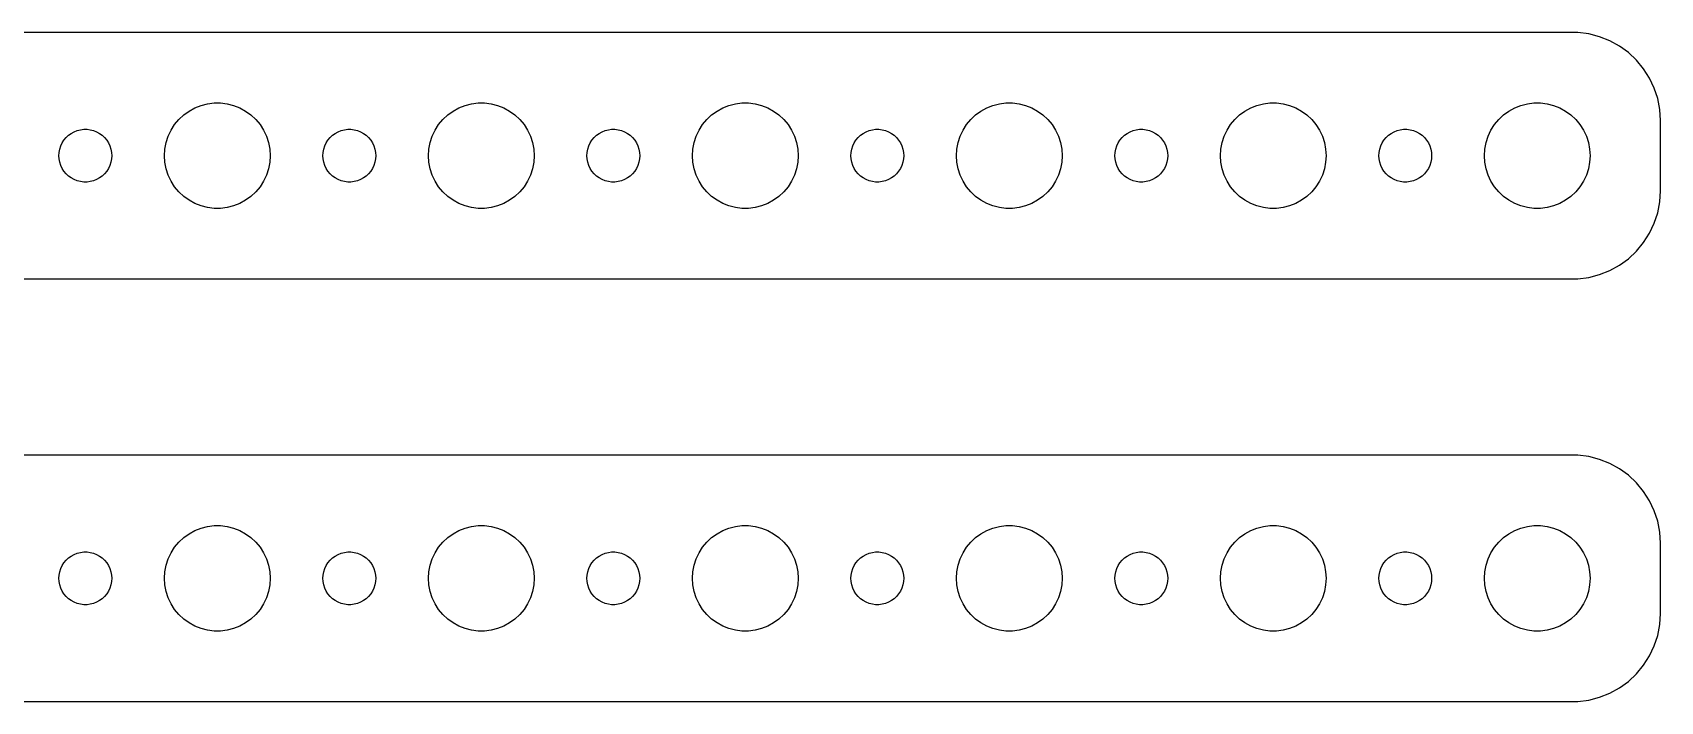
# Model space of a CAD drawing. Header units: metres. Extents: x -90 to 90, y 113 to 223.
# Drawn here: x -3 to 89.5, y 113 to 151 of the extents above; entities that cross this region are included whole.
import ezdxf

# ---------------------------------------------------------------- set-up
doc = ezdxf.new("R2010")
doc.units = ezdxf.units.M

msp = doc.modelspace()

# ---------------------------------------------------------------- linework, layer by layer
for p, q in [((84.8139, 150.99), (-84.8139, 150.99)), ((85.4369, 150.911), (84.8139, 150.99)), ((86.0451, 150.755), (85.4369, 150.911)), ((86.6289, 150.524), (86.0451, 150.755)), ((87.1791, 150.222), (86.6289, 150.524)), ((87.6871, 149.853), (87.1791, 150.222)), ((88.1448, 149.423), (87.6871, 149.853)), ((88.5451, 148.939), (88.1448, 149.423)), ((88.8815, 148.409), (88.5451, 148.939)), ((89.1489, 147.841), (88.8815, 148.409)), ((89.3429, 147.243), (89.1489, 147.841)), ((89.4606, 146.627), (89.3429, 147.243)), ((5.31308, 146.054), (5.58772, 146.312)), ((5.58772, 146.312), (5.89252, 146.533)), ((5.89252, 146.533), (6.22266, 146.714)), ((6.22266, 146.714), (6.57294, 146.853)), ((6.57294, 146.853), (6.93785, 146.947)), ((6.93785, 146.947), (7.31161, 146.994)), ((7.31161, 146.994), (7.68837, 146.994)), ((7.68837, 146.994), (8.06213, 146.947)), ((8.06213, 146.947), (8.42705, 146.853)), ((8.42705, 146.853), (8.77733, 146.714)), ((8.77733, 146.714), (9.10747, 146.533)), ((9.10747, 146.533), (9.41226, 146.312)), ((9.41226, 146.312), (9.6869, 146.054)), ((20.3131, 146.054), (20.5877, 146.312)), ((20.5877, 146.312), (20.8925, 146.533)), ((20.8925, 146.533), (21.2227, 146.714)), ((21.2227, 146.714), (21.5729, 146.853)), ((21.5729, 146.853), (21.9379, 146.947)), ((21.9379, 146.947), (22.3116, 146.994)), ((22.3116, 146.994), (22.6884, 146.994)), ((22.6884, 146.994), (23.0621, 146.947)), ((23.0621, 146.947), (23.427, 146.853)), ((23.427, 146.853), (23.7773, 146.714)), ((23.7773, 146.714), (24.1075, 146.533)), ((24.1075, 146.533), (24.4123, 146.312)), ((24.4123, 146.312), (24.6869, 146.054)), ((35.3131, 146.054), (35.5877, 146.312)), ((35.5877, 146.312), (35.8925, 146.533)), ((35.8925, 146.533), (36.2227, 146.714)), ((36.2227, 146.714), (36.5729, 146.853)), ((36.5729, 146.853), (36.9379, 146.947)), ((36.9379, 146.947), (37.3116, 146.994)), ((37.3116, 146.994), (37.6884, 146.994)), ((37.6884, 146.994), (38.0621, 146.947)), ((38.0621, 146.947), (38.427, 146.853)), ((38.427, 146.853), (38.7773, 146.714)), ((38.7773, 146.714), (39.1075, 146.533)), ((39.1075, 146.533), (39.4123, 146.312)), ((39.4123, 146.312), (39.6869, 146.054)), ((50.3131, 146.054), (50.5877, 146.312)), ((50.5877, 146.312), (50.8925, 146.533)), ((50.8925, 146.533), (51.2227, 146.714)), ((51.2227, 146.714), (51.5729, 146.853)), ((51.5729, 146.853), (51.9379, 146.947)), ((51.9379, 146.947), (52.3116, 146.994)), ((52.3116, 146.994), (52.6884, 146.994)), ((52.6884, 146.994), (53.0621, 146.947)), ((53.0621, 146.947), (53.427, 146.853)), ((53.427, 146.853), (53.7773, 146.714)), ((53.7773, 146.714), (54.1075, 146.533)), ((54.1075, 146.533), (54.4123, 146.312)), ((54.4123, 146.312), (54.6869, 146.054)), ((65.3131, 146.054), (65.5877, 146.312)), ((65.5877, 146.312), (65.8925, 146.533)), ((65.8925, 146.533), (66.2227, 146.714)), ((66.2227, 146.714), (66.573, 146.853)), ((66.573, 146.853), (66.9379, 146.947)), ((66.9379, 146.947), (67.3116, 146.994)), ((67.3116, 146.994), (67.6884, 146.994)), ((67.6884, 146.994), (68.0621, 146.947)), ((68.0621, 146.947), (68.427, 146.853)), ((68.427, 146.853), (68.7773, 146.714)), ((68.7773, 146.714), (69.1075, 146.533)), ((69.1075, 146.533), (69.4123, 146.312)), ((69.4123, 146.312), (69.6869, 146.054)), ((80.3131, 146.054), (80.5877, 146.312)), ((80.5877, 146.312), (80.8925, 146.533)), ((80.8925, 146.533), (81.2227, 146.714)), ((81.2227, 146.714), (81.573, 146.853)), ((81.573, 146.853), (81.9379, 146.947)), ((81.9379, 146.947), (82.3116, 146.994)), ((82.3116, 146.994), (82.6884, 146.994)), ((82.6884, 146.994), (83.0621, 146.947)), ((83.0621, 146.947), (83.427, 146.853)), ((83.427, 146.853), (83.7773, 146.714)), ((83.7773, 146.714), (84.1075, 146.533)), ((84.1075, 146.533), (84.4123, 146.312)), ((84.4123, 146.312), (84.6869, 146.054)), ((89.5, 146), (89.4606, 146.627)), ((-0.95613, 145.156), (-0.80373, 145.266)), ((-0.80373, 145.266), (-0.63866, 145.357)), ((-0.63866, 145.357), (-0.46352, 145.427)), ((-0.46352, 145.427), (-0.28107, 145.473)), ((-0.28107, 145.473), (-0.09418, 145.497)), ((-0.09418, 145.497), (0.09418, 145.497)), ((0.09418, 145.497), (0.28107, 145.473)), ((0.28107, 145.473), (0.46352, 145.427)), ((0.46352, 145.427), (0.63866, 145.357)), ((0.63866, 145.357), (0.80373, 145.266)), ((0.80373, 145.266), (0.95613, 145.156)), ((4.71066, 145.104), (4.87108, 145.445)), ((4.87108, 145.445), (5.07294, 145.763)), ((5.07294, 145.763), (5.31308, 146.054)), ((9.6869, 146.054), (9.92705, 145.763)), ((9.92705, 145.763), (10.1289, 145.445)), ((10.1289, 145.445), (10.2893, 145.104)), ((14.0439, 145.156), (14.1963, 145.266)), ((14.1963, 145.266), (14.3613, 145.357)), ((14.3613, 145.357), (14.5365, 145.427)), ((14.5365, 145.427), (14.7189, 145.473)), ((14.7189, 145.473), (14.9058, 145.497)), ((14.9058, 145.497), (15.0942, 145.497)), ((15.0942, 145.497), (15.2811, 145.473)), ((15.2811, 145.473), (15.4635, 145.427)), ((15.4635, 145.427), (15.6387, 145.357)), ((15.6387, 145.357), (15.8037, 145.266)), ((15.8037, 145.266), (15.9561, 145.156)), ((19.7107, 145.104), (19.8711, 145.445)), ((19.8711, 145.445), (20.0729, 145.763)), ((20.0729, 145.763), (20.3131, 146.054)), ((24.6869, 146.054), (24.927, 145.763)), ((24.927, 145.763), (25.1289, 145.445)), ((25.1289, 145.445), (25.2893, 145.104)), ((29.0439, 145.156), (29.1963, 145.266)), ((29.1963, 145.266), (29.3613, 145.357)), ((29.3613, 145.357), (29.5365, 145.427)), ((29.5365, 145.427), (29.7189, 145.473)), ((29.7189, 145.473), (29.9058, 145.497)), ((29.9058, 145.497), (30.0942, 145.497)), ((30.0942, 145.497), (30.2811, 145.473)), ((30.2811, 145.473), (30.4635, 145.427)), ((30.4635, 145.427), (30.6387, 145.357)), ((30.6387, 145.357), (30.8037, 145.266)), ((30.8037, 145.266), (30.9561, 145.156)), ((34.7107, 145.104), (34.8711, 145.445)), ((34.8711, 145.445), (35.0729, 145.763)), ((35.0729, 145.763), (35.3131, 146.054)), ((39.6869, 146.054), (39.927, 145.763)), ((39.927, 145.763), (40.1289, 145.445)), ((40.1289, 145.445), (40.2893, 145.104)), ((44.0439, 145.156), (44.1963, 145.266)), ((44.1963, 145.266), (44.3613, 145.357)), ((44.3613, 145.357), (44.5365, 145.427)), ((44.5365, 145.427), (44.7189, 145.473)), ((44.7189, 145.473), (44.9058, 145.497)), ((44.9058, 145.497), (45.0942, 145.497)), ((45.0942, 145.497), (45.2811, 145.473)), ((45.2811, 145.473), (45.4635, 145.427)), ((45.4635, 145.427), (45.6387, 145.357)), ((45.6387, 145.357), (45.8037, 145.266)), ((45.8037, 145.266), (45.9561, 145.156)), ((49.7107, 145.104), (49.8711, 145.445)), ((49.8711, 145.445), (50.0729, 145.763)), ((50.0729, 145.763), (50.3131, 146.054)), ((54.6869, 146.054), (54.927, 145.763)), ((54.927, 145.763), (55.1289, 145.445)), ((55.1289, 145.445), (55.2893, 145.104)), ((59.0439, 145.156), (59.1963, 145.266)), ((59.1963, 145.266), (59.3613, 145.357)), ((59.3613, 145.357), (59.5365, 145.427)), ((59.5365, 145.427), (59.7189, 145.473)), ((59.7189, 145.473), (59.9058, 145.497)), ((59.9058, 145.497), (60.0942, 145.497)), ((60.0942, 145.497), (60.2811, 145.473)), ((60.2811, 145.473), (60.4635, 145.427)), ((60.4635, 145.427), (60.6387, 145.357)), ((60.6387, 145.357), (60.8037, 145.266)), ((60.8037, 145.266), (60.9561, 145.156)), ((64.7107, 145.104), (64.8711, 145.445)), ((64.8711, 145.445), (65.073, 145.763)), ((65.073, 145.763), (65.3131, 146.054)), ((69.6869, 146.054), (69.927, 145.763)), ((69.927, 145.763), (70.1289, 145.445)), ((70.1289, 145.445), (70.2893, 145.104)), ((74.0439, 145.156), (74.1963, 145.266)), ((74.1963, 145.266), (74.3613, 145.357)), ((74.3613, 145.357), (74.5365, 145.427)), ((74.5365, 145.427), (74.7189, 145.473)), ((74.7189, 145.473), (74.9058, 145.497)), ((74.9058, 145.497), (75.0942, 145.497)), ((75.0942, 145.497), (75.2811, 145.473)), ((75.2811, 145.473), (75.4635, 145.427)), ((75.4635, 145.427), (75.6387, 145.357)), ((75.6387, 145.357), (75.8037, 145.266)), ((75.8037, 145.266), (75.9561, 145.156)), ((79.7107, 145.104), (79.8711, 145.445)), ((79.8711, 145.445), (80.073, 145.763)), ((80.073, 145.763), (80.3131, 146.054)), ((84.6869, 146.054), (84.927, 145.763)), ((84.927, 145.763), (85.1289, 145.445)), ((85.1289, 145.445), (85.2893, 145.104)), ((89.5, 142), (89.5, 146)), ((-1.48816, 144.188), (-1.45287, 144.373)), ((-1.45287, 144.373), (-1.39465, 144.552)), ((-1.39465, 144.552), (-1.31445, 144.723)), ((-1.31445, 144.723), (-1.21352, 144.882)), ((-1.21352, 144.882), (-1.09344, 145.027)), ((-1.09344, 145.027), (-0.95613, 145.156)), ((0.95613, 145.156), (1.09344, 145.027)), ((1.09344, 145.027), (1.21352, 144.882)), ((1.21352, 144.882), (1.31445, 144.723)), ((1.31445, 144.723), (1.39465, 144.552)), ((1.39465, 144.552), (1.45287, 144.373)), ((1.45287, 144.373), (1.48816, 144.188)), ((4.5, 144), (4.52365, 144.376)), ((4.52365, 144.376), (4.59424, 144.746)), ((4.59424, 144.746), (4.71066, 145.104)), ((10.2893, 145.104), (10.4057, 144.746)), ((10.4057, 144.746), (10.4763, 144.376)), ((10.4763, 144.376), (10.5, 144)), ((13.5118, 144.188), (13.5471, 144.373)), ((13.5471, 144.373), (13.6053, 144.552)), ((13.6053, 144.552), (13.6855, 144.723)), ((13.6855, 144.723), (13.7865, 144.882)), ((13.7865, 144.882), (13.9065, 145.027)), ((13.9065, 145.027), (14.0439, 145.156)), ((15.9561, 145.156), (16.0934, 145.027)), ((16.0934, 145.027), (16.2135, 144.882)), ((16.2135, 144.882), (16.3145, 144.723)), ((16.3145, 144.723), (16.3947, 144.552)), ((16.3947, 144.552), (16.4529, 144.373)), ((16.4529, 144.373), (16.4882, 144.188)), ((19.5, 144), (19.5237, 144.376)), ((19.5237, 144.376), (19.5942, 144.746)), ((19.5942, 144.746), (19.7107, 145.104)), ((25.2893, 145.104), (25.4057, 144.746)), ((25.4057, 144.746), (25.4763, 144.376)), ((25.4763, 144.376), (25.5, 144)), ((28.5118, 144.188), (28.5471, 144.373)), ((28.5471, 144.373), (28.6053, 144.552)), ((28.6053, 144.552), (28.6855, 144.723)), ((28.6855, 144.723), (28.7865, 144.882)), ((28.7865, 144.882), (28.9065, 145.027)), ((28.9065, 145.027), (29.0439, 145.156)), ((30.9561, 145.156), (31.0934, 145.027)), ((31.0934, 145.027), (31.2135, 144.882)), ((31.2135, 144.882), (31.3145, 144.723)), ((31.3145, 144.723), (31.3947, 144.552)), ((31.3947, 144.552), (31.4529, 144.373)), ((31.4529, 144.373), (31.4882, 144.188)), ((34.5, 144), (34.5237, 144.376)), ((34.5237, 144.376), (34.5942, 144.746)), ((34.5942, 144.746), (34.7107, 145.104)), ((40.2893, 145.104), (40.4057, 144.746)), ((40.4057, 144.746), (40.4763, 144.376)), ((40.4763, 144.376), (40.5, 144)), ((43.5118, 144.188), (43.5471, 144.373)), ((43.5471, 144.373), (43.6053, 144.552)), ((43.6053, 144.552), (43.6855, 144.723)), ((43.6855, 144.723), (43.7865, 144.882)), ((43.7865, 144.882), (43.9065, 145.027)), ((43.9065, 145.027), (44.0439, 145.156)), ((45.9561, 145.156), (46.0934, 145.027)), ((46.0934, 145.027), (46.2135, 144.882)), ((46.2135, 144.882), (46.3145, 144.723)), ((46.3145, 144.723), (46.3947, 144.552)), ((46.3947, 144.552), (46.4529, 144.373)), ((46.4529, 144.373), (46.4882, 144.188)), ((49.5, 144), (49.5237, 144.376)), ((49.5237, 144.376), (49.5942, 144.746)), ((49.5942, 144.746), (49.7107, 145.104)), ((55.2893, 145.104), (55.4057, 144.746)), ((55.4057, 144.746), (55.4763, 144.376)), ((55.4763, 144.376), (55.5, 144)), ((58.5118, 144.188), (58.5471, 144.373)), ((58.5471, 144.373), (58.6053, 144.552)), ((58.6053, 144.552), (58.6855, 144.723)), ((58.6855, 144.723), (58.7865, 144.882)), ((58.7865, 144.882), (58.9065, 145.027)), ((58.9065, 145.027), (59.0439, 145.156)), ((60.9561, 145.156), (61.0934, 145.027)), ((61.0934, 145.027), (61.2135, 144.882)), ((61.2135, 144.882), (61.3145, 144.723)), ((61.3145, 144.723), (61.3947, 144.552)), ((61.3947, 144.552), (61.4529, 144.373)), ((61.4529, 144.373), (61.4882, 144.188)), ((64.5, 144), (64.5237, 144.376)), ((64.5237, 144.376), (64.5943, 144.746)), ((64.5943, 144.746), (64.7107, 145.104)), ((70.2893, 145.104), (70.4057, 144.746)), ((70.4057, 144.746), (70.4763, 144.376)), ((70.4763, 144.376), (70.5, 144)), ((73.5118, 144.188), (73.5471, 144.373)), ((73.5471, 144.373), (73.6053, 144.552)), ((73.6053, 144.552), (73.6855, 144.723)), ((73.6855, 144.723), (73.7865, 144.882)), ((73.7865, 144.882), (73.9065, 145.027)), ((73.9065, 145.027), (74.0439, 145.156)), ((75.9561, 145.156), (76.0934, 145.027)), ((76.0934, 145.027), (76.2135, 144.882)), ((76.2135, 144.882), (76.3145, 144.723)), ((76.3145, 144.723), (76.3947, 144.552)), ((76.3947, 144.552), (76.4529, 144.373)), ((76.4529, 144.373), (76.4882, 144.188)), ((79.5, 144), (79.5237, 144.376)), ((79.5237, 144.376), (79.5943, 144.746)), ((79.5943, 144.746), (79.7107, 145.104)), ((85.2893, 145.104), (85.4057, 144.746)), ((85.4057, 144.746), (85.4763, 144.376)), ((85.4763, 144.376), (85.5, 144)), ((-1.5, 144), (-1.48816, 144.188)), ((-1.48816, 143.812), (-1.5, 144)), ((-1.45287, 143.627), (-1.48816, 143.812)), ((-1.39465, 143.448), (-1.45287, 143.627)), ((-1.31445, 143.277), (-1.39465, 143.448)), ((1.39465, 143.448), (1.31445, 143.277)), ((1.45287, 143.627), (1.39465, 143.448)), ((1.48816, 143.812), (1.45287, 143.627)), ((1.48816, 144.188), (1.5, 144)), ((1.5, 144), (1.48816, 143.812)), ((4.52365, 143.624), (4.5, 144)), ((4.59424, 143.254), (4.52365, 143.624)), ((10.4763, 143.624), (10.4057, 143.254)), ((10.5, 144), (10.4763, 143.624)), ((13.5, 144), (13.5118, 144.188)), ((13.5118, 143.812), (13.5, 144)), ((13.5471, 143.627), (13.5118, 143.812)), ((13.6053, 143.448), (13.5471, 143.627)), ((13.6855, 143.277), (13.6053, 143.448)), ((16.3947, 143.448), (16.3145, 143.277)), ((16.4529, 143.627), (16.3947, 143.448)), ((16.4882, 143.812), (16.4529, 143.627)), ((16.4882, 144.188), (16.5, 144)), ((16.5, 144), (16.4882, 143.812)), ((19.5237, 143.624), (19.5, 144)), ((19.5942, 143.254), (19.5237, 143.624)), ((25.4763, 143.624), (25.4057, 143.254)), ((25.5, 144), (25.4763, 143.624)), ((28.5, 144), (28.5118, 144.188)), ((28.5118, 143.812), (28.5, 144)), ((28.5471, 143.627), (28.5118, 143.812)), ((28.6053, 143.448), (28.5471, 143.627)), ((28.6855, 143.277), (28.6053, 143.448)), ((31.3947, 143.448), (31.3145, 143.277)), ((31.4529, 143.627), (31.3947, 143.448)), ((31.4882, 143.812), (31.4529, 143.627)), ((31.4882, 144.188), (31.5, 144)), ((31.5, 144), (31.4882, 143.812)), ((34.5237, 143.624), (34.5, 144)), ((34.5942, 143.254), (34.5237, 143.624)), ((40.4763, 143.624), (40.4057, 143.254)), ((40.5, 144), (40.4763, 143.624)), ((43.5, 144), (43.5118, 144.188)), ((43.5118, 143.812), (43.5, 144)), ((43.5471, 143.627), (43.5118, 143.812)), ((43.6053, 143.448), (43.5471, 143.627)), ((43.6855, 143.277), (43.6053, 143.448)), ((46.3947, 143.448), (46.3145, 143.277)), ((46.4529, 143.627), (46.3947, 143.448)), ((46.4882, 143.812), (46.4529, 143.627)), ((46.4882, 144.188), (46.5, 144)), ((46.5, 144), (46.4882, 143.812)), ((49.5237, 143.624), (49.5, 144)), ((49.5942, 143.254), (49.5237, 143.624)), ((55.4763, 143.624), (55.4057, 143.254)), ((55.5, 144), (55.4763, 143.624)), ((58.5, 144), (58.5118, 144.188)), ((58.5118, 143.812), (58.5, 144)), ((58.5471, 143.627), (58.5118, 143.812)), ((58.6053, 143.448), (58.5471, 143.627)), ((58.6855, 143.277), (58.6053, 143.448)), ((61.3947, 143.448), (61.3145, 143.277)), ((61.4529, 143.627), (61.3947, 143.448)), ((61.4882, 143.812), (61.4529, 143.627)), ((61.4882, 144.188), (61.5, 144)), ((61.5, 144), (61.4882, 143.812)), ((64.5237, 143.624), (64.5, 144)), ((64.5943, 143.254), (64.5237, 143.624)), ((70.4763, 143.624), (70.4057, 143.254)), ((70.5, 144), (70.4763, 143.624)), ((73.5, 144), (73.5118, 144.188)), ((73.5118, 143.812), (73.5, 144)), ((73.5471, 143.627), (73.5118, 143.812)), ((73.6053, 143.448), (73.5471, 143.627)), ((73.6855, 143.277), (73.6053, 143.448)), ((76.3947, 143.448), (76.3145, 143.277)), ((76.4529, 143.627), (76.3947, 143.448)), ((76.4882, 143.812), (76.4529, 143.627)), ((76.4882, 144.188), (76.5, 144)), ((76.5, 144), (76.4882, 143.812)), ((79.5237, 143.624), (79.5, 144)), ((79.5943, 143.254), (79.5237, 143.624)), ((85.4763, 143.624), (85.4057, 143.254)), ((85.5, 144), (85.4763, 143.624)), ((-1.21352, 143.118), (-1.31445, 143.277)), ((-1.09344, 142.973), (-1.21352, 143.118)), ((-0.95613, 142.844), (-1.09344, 142.973)), ((-0.80373, 142.734), (-0.95613, 142.844)), ((-0.63866, 142.643), (-0.80373, 142.734)), ((-0.46352, 142.573), (-0.63866, 142.643)), ((-0.28107, 142.527), (-0.46352, 142.573)), ((-0.09418, 142.503), (-0.28107, 142.527)), ((0.09418, 142.503), (-0.09418, 142.503)), ((0.28107, 142.527), (0.09418, 142.503)), ((0.46352, 142.573), (0.28107, 142.527)), ((0.63866, 142.643), (0.46352, 142.573)), ((0.80373, 142.734), (0.63866, 142.643)), ((0.95613, 142.844), (0.80373, 142.734)), ((1.09344, 142.973), (0.95613, 142.844)), ((1.21352, 143.118), (1.09344, 142.973)), ((1.31445, 143.277), (1.21352, 143.118)), ((4.71066, 142.896), (4.59424, 143.254)), ((4.87108, 142.555), (4.71066, 142.896)), ((5.07294, 142.237), (4.87108, 142.555)), ((10.1289, 142.555), (9.92705, 142.237)), ((10.2893, 142.896), (10.1289, 142.555)), ((10.4057, 143.254), (10.2893, 142.896)), ((13.7865, 143.118), (13.6855, 143.277)), ((13.9065, 142.973), (13.7865, 143.118)), ((14.0439, 142.844), (13.9065, 142.973)), ((14.1963, 142.734), (14.0439, 142.844)), ((14.3613, 142.643), (14.1963, 142.734)), ((14.5365, 142.573), (14.3613, 142.643)), ((14.7189, 142.527), (14.5365, 142.573)), ((14.9058, 142.503), (14.7189, 142.527)), ((15.0942, 142.503), (14.9058, 142.503)), ((15.2811, 142.527), (15.0942, 142.503)), ((15.4635, 142.573), (15.2811, 142.527)), ((15.6387, 142.643), (15.4635, 142.573)), ((15.8037, 142.734), (15.6387, 142.643)), ((15.9561, 142.844), (15.8037, 142.734)), ((16.0934, 142.973), (15.9561, 142.844)), ((16.2135, 143.118), (16.0934, 142.973)), ((16.3145, 143.277), (16.2135, 143.118)), ((19.7107, 142.896), (19.5942, 143.254)), ((19.8711, 142.555), (19.7107, 142.896)), ((20.0729, 142.237), (19.8711, 142.555)), ((25.1289, 142.555), (24.927, 142.237)), ((25.2893, 142.896), (25.1289, 142.555)), ((25.4057, 143.254), (25.2893, 142.896)), ((28.7865, 143.118), (28.6855, 143.277)), ((28.9065, 142.973), (28.7865, 143.118)), ((29.0439, 142.844), (28.9065, 142.973)), ((29.1963, 142.734), (29.0439, 142.844)), ((29.3613, 142.643), (29.1963, 142.734)), ((29.5365, 142.573), (29.3613, 142.643)), ((29.7189, 142.527), (29.5365, 142.573)), ((29.9058, 142.503), (29.7189, 142.527)), ((30.0942, 142.503), (29.9058, 142.503)), ((30.2811, 142.527), (30.0942, 142.503)), ((30.4635, 142.573), (30.2811, 142.527)), ((30.6387, 142.643), (30.4635, 142.573)), ((30.8037, 142.734), (30.6387, 142.643)), ((30.9561, 142.844), (30.8037, 142.734)), ((31.0934, 142.973), (30.9561, 142.844)), ((31.2135, 143.118), (31.0934, 142.973)), ((31.3145, 143.277), (31.2135, 143.118)), ((34.7107, 142.896), (34.5942, 143.254)), ((34.8711, 142.555), (34.7107, 142.896)), ((35.0729, 142.237), (34.8711, 142.555)), ((40.1289, 142.555), (39.927, 142.237)), ((40.2893, 142.896), (40.1289, 142.555)), ((40.4057, 143.254), (40.2893, 142.896)), ((43.7865, 143.118), (43.6855, 143.277)), ((43.9065, 142.973), (43.7865, 143.118)), ((44.0439, 142.844), (43.9065, 142.973)), ((44.1963, 142.734), (44.0439, 142.844)), ((44.3613, 142.643), (44.1963, 142.734)), ((44.5365, 142.573), (44.3613, 142.643)), ((44.7189, 142.527), (44.5365, 142.573)), ((44.9058, 142.503), (44.7189, 142.527)), ((45.0942, 142.503), (44.9058, 142.503)), ((45.2811, 142.527), (45.0942, 142.503)), ((45.4635, 142.573), (45.2811, 142.527)), ((45.6387, 142.643), (45.4635, 142.573)), ((45.8037, 142.734), (45.6387, 142.643)), ((45.9561, 142.844), (45.8037, 142.734)), ((46.0934, 142.973), (45.9561, 142.844)), ((46.2135, 143.118), (46.0934, 142.973)), ((46.3145, 143.277), (46.2135, 143.118)), ((49.7107, 142.896), (49.5942, 143.254)), ((49.8711, 142.555), (49.7107, 142.896)), ((50.0729, 142.237), (49.8711, 142.555)), ((55.1289, 142.555), (54.927, 142.237)), ((55.2893, 142.896), (55.1289, 142.555)), ((55.4057, 143.254), (55.2893, 142.896)), ((58.7865, 143.118), (58.6855, 143.277)), ((58.9065, 142.973), (58.7865, 143.118)), ((59.0439, 142.844), (58.9065, 142.973)), ((59.1963, 142.734), (59.0439, 142.844)), ((59.3613, 142.643), (59.1963, 142.734)), ((59.5365, 142.573), (59.3613, 142.643)), ((59.7189, 142.527), (59.5365, 142.573)), ((59.9058, 142.503), (59.7189, 142.527)), ((60.0942, 142.503), (59.9058, 142.503)), ((60.2811, 142.527), (60.0942, 142.503)), ((60.4635, 142.573), (60.2811, 142.527)), ((60.6387, 142.643), (60.4635, 142.573)), ((60.8037, 142.734), (60.6387, 142.643)), ((60.9561, 142.844), (60.8037, 142.734)), ((61.0934, 142.973), (60.9561, 142.844)), ((61.2135, 143.118), (61.0934, 142.973)), ((61.3145, 143.277), (61.2135, 143.118)), ((64.7107, 142.896), (64.5943, 143.254)), ((64.8711, 142.555), (64.7107, 142.896)), ((65.073, 142.237), (64.8711, 142.555)), ((70.1289, 142.555), (69.927, 142.237)), ((70.2893, 142.896), (70.1289, 142.555)), ((70.4057, 143.254), (70.2893, 142.896)), ((73.7865, 143.118), (73.6855, 143.277)), ((73.9065, 142.973), (73.7865, 143.118)), ((74.0439, 142.844), (73.9065, 142.973)), ((74.1963, 142.734), (74.0439, 142.844)), ((74.3613, 142.643), (74.1963, 142.734)), ((74.5365, 142.573), (74.3613, 142.643)), ((74.7189, 142.527), (74.5365, 142.573)), ((74.9058, 142.503), (74.7189, 142.527)), ((75.0942, 142.503), (74.9058, 142.503)), ((75.2811, 142.527), (75.0942, 142.503)), ((75.4635, 142.573), (75.2811, 142.527)), ((75.6387, 142.643), (75.4635, 142.573)), ((75.8037, 142.734), (75.6387, 142.643)), ((75.9561, 142.844), (75.8037, 142.734)), ((76.0934, 142.973), (75.9561, 142.844)), ((76.2135, 143.118), (76.0934, 142.973)), ((76.3145, 143.277), (76.2135, 143.118)), ((79.7107, 142.896), (79.5943, 143.254)), ((79.8711, 142.555), (79.7107, 142.896)), ((80.073, 142.237), (79.8711, 142.555)), ((85.1289, 142.555), (84.927, 142.237)), ((85.2893, 142.896), (85.1289, 142.555)), ((85.4057, 143.254), (85.2893, 142.896)), ((5.31308, 141.946), (5.07294, 142.237)), ((5.58772, 141.688), (5.31308, 141.946)), ((5.89252, 141.467), (5.58772, 141.688)), ((9.41226, 141.688), (9.10747, 141.467)), ((9.6869, 141.946), (9.41226, 141.688)), ((9.92705, 142.237), (9.6869, 141.946)), ((20.3131, 141.946), (20.0729, 142.237)), ((20.5877, 141.688), (20.3131, 141.946)), ((20.8925, 141.467), (20.5877, 141.688)), ((24.4123, 141.688), (24.1075, 141.467)), ((24.6869, 141.946), (24.4123, 141.688)), ((24.927, 142.237), (24.6869, 141.946)), ((35.3131, 141.946), (35.0729, 142.237)), ((35.5877, 141.688), (35.3131, 141.946)), ((35.8925, 141.467), (35.5877, 141.688)), ((39.4123, 141.688), (39.1075, 141.467)), ((39.6869, 141.946), (39.4123, 141.688)), ((39.927, 142.237), (39.6869, 141.946)), ((50.3131, 141.946), (50.0729, 142.237)), ((50.5877, 141.688), (50.3131, 141.946)), ((50.8925, 141.467), (50.5877, 141.688)), ((54.4123, 141.688), (54.1075, 141.467)), ((54.6869, 141.946), (54.4123, 141.688)), ((54.927, 142.237), (54.6869, 141.946)), ((65.3131, 141.946), (65.073, 142.237)), ((65.5877, 141.688), (65.3131, 141.946)), ((65.8925, 141.467), (65.5877, 141.688)), ((69.4123, 141.688), (69.1075, 141.467)), ((69.6869, 141.946), (69.4123, 141.688)), ((69.927, 142.237), (69.6869, 141.946)), ((80.3131, 141.946), (80.073, 142.237)), ((80.5877, 141.688), (80.3131, 141.946)), ((80.8925, 141.467), (80.5877, 141.688)), ((84.4123, 141.688), (84.1075, 141.467)), ((84.6869, 141.946), (84.4123, 141.688)), ((84.927, 142.237), (84.6869, 141.946)), ((89.4606, 141.373), (89.5, 142)), ((6.22266, 141.286), (5.89252, 141.467)), ((6.57294, 141.147), (6.22266, 141.286)), ((6.93785, 141.053), (6.57294, 141.147)), ((7.31161, 141.006), (6.93785, 141.053)), ((7.68837, 141.006), (7.31161, 141.006)), ((8.06213, 141.053), (7.68837, 141.006)), ((8.42705, 141.147), (8.06213, 141.053)), ((8.77733, 141.286), (8.42705, 141.147)), ((9.10747, 141.467), (8.77733, 141.286)), ((21.2227, 141.286), (20.8925, 141.467)), ((21.5729, 141.147), (21.2227, 141.286)), ((21.9379, 141.053), (21.5729, 141.147)), ((22.3116, 141.006), (21.9379, 141.053)), ((22.6884, 141.006), (22.3116, 141.006)), ((23.0621, 141.053), (22.6884, 141.006)), ((23.427, 141.147), (23.0621, 141.053)), ((23.7773, 141.286), (23.427, 141.147)), ((24.1075, 141.467), (23.7773, 141.286)), ((36.2227, 141.286), (35.8925, 141.467)), ((36.5729, 141.147), (36.2227, 141.286)), ((36.9379, 141.053), (36.5729, 141.147)), ((37.3116, 141.006), (36.9379, 141.053)), ((37.6884, 141.006), (37.3116, 141.006)), ((38.0621, 141.053), (37.6884, 141.006)), ((38.427, 141.147), (38.0621, 141.053)), ((38.7773, 141.286), (38.427, 141.147)), ((39.1075, 141.467), (38.7773, 141.286)), ((51.2227, 141.286), (50.8925, 141.467)), ((51.5729, 141.147), (51.2227, 141.286)), ((51.9379, 141.053), (51.5729, 141.147)), ((52.3116, 141.006), (51.9379, 141.053)), ((52.6884, 141.006), (52.3116, 141.006)), ((53.0621, 141.053), (52.6884, 141.006)), ((53.427, 141.147), (53.0621, 141.053)), ((53.7773, 141.286), (53.427, 141.147)), ((54.1075, 141.467), (53.7773, 141.286)), ((66.2227, 141.286), (65.8925, 141.467)), ((66.573, 141.147), (66.2227, 141.286)), ((66.9379, 141.053), (66.573, 141.147)), ((67.3116, 141.006), (66.9379, 141.053)), ((67.6884, 141.006), (67.3116, 141.006)), ((68.0621, 141.053), (67.6884, 141.006)), ((68.427, 141.147), (68.0621, 141.053)), ((68.7773, 141.286), (68.427, 141.147)), ((69.1075, 141.467), (68.7773, 141.286)), ((81.2227, 141.286), (80.8925, 141.467)), ((81.573, 141.147), (81.2227, 141.286)), ((81.9379, 141.053), (81.573, 141.147)), ((82.3116, 141.006), (81.9379, 141.053)), ((82.6884, 141.006), (82.3116, 141.006)), ((83.0621, 141.053), (82.6884, 141.006)), ((83.427, 141.147), (83.0621, 141.053)), ((83.7773, 141.286), (83.427, 141.147)), ((84.1075, 141.467), (83.7773, 141.286)), ((89.1489, 140.159), (89.3429, 140.757)), ((89.3429, 140.757), (89.4606, 141.373)), ((88.8815, 139.591), (89.1489, 140.159)), ((88.1448, 138.577), (88.5451, 139.061)), ((88.5451, 139.061), (88.8815, 139.591)), ((87.1791, 137.778), (87.6871, 138.147)), ((87.6871, 138.147), (88.1448, 138.577)), ((-84.8139, 137.01), (84.8139, 137.01)), ((84.8139, 137.01), (85.4369, 137.089)), ((85.4369, 137.089), (86.0451, 137.245)), ((86.0451, 137.245), (86.6289, 137.476)), ((86.6289, 137.476), (87.1791, 137.778)), ((84.8139, 126.99), (-84.8139, 126.99)), ((85.4369, 126.911), (84.8139, 126.99)), ((86.0451, 126.755), (85.4369, 126.911)), ((86.6289, 126.524), (86.0451, 126.755)), ((87.1791, 126.222), (86.6289, 126.524)), ((87.6871, 125.853), (87.1791, 126.222)), ((88.1448, 125.423), (87.6871, 125.853)), ((88.5451, 124.939), (88.1448, 125.423)), ((88.8815, 124.409), (88.5451, 124.939)), ((89.1489, 123.841), (88.8815, 124.409)), ((89.3429, 123.243), (89.1489, 123.841)), ((89.4606, 122.627), (89.3429, 123.243)), ((5.31308, 122.054), (5.58772, 122.312)), ((5.58772, 122.312), (5.89252, 122.533)), ((5.89252, 122.533), (6.22266, 122.714)), ((6.22266, 122.714), (6.57294, 122.853)), ((6.57294, 122.853), (6.93785, 122.947)), ((6.93785, 122.947), (7.31161, 122.994)), ((7.31161, 122.994), (7.68837, 122.994)), ((7.68837, 122.994), (8.06213, 122.947)), ((8.06213, 122.947), (8.42705, 122.853)), ((8.42705, 122.853), (8.77733, 122.714)), ((8.77733, 122.714), (9.10747, 122.533)), ((9.10747, 122.533), (9.41226, 122.312)), ((9.41226, 122.312), (9.6869, 122.054)), ((20.3131, 122.054), (20.5877, 122.312)), ((20.5877, 122.312), (20.8925, 122.533)), ((20.8925, 122.533), (21.2227, 122.714)), ((21.2227, 122.714), (21.5729, 122.853)), ((21.5729, 122.853), (21.9379, 122.947)), ((21.9379, 122.947), (22.3116, 122.994)), ((22.3116, 122.994), (22.6884, 122.994)), ((22.6884, 122.994), (23.0621, 122.947)), ((23.0621, 122.947), (23.427, 122.853)), ((23.427, 122.853), (23.7773, 122.714)), ((23.7773, 122.714), (24.1075, 122.533)), ((24.1075, 122.533), (24.4123, 122.312)), ((24.4123, 122.312), (24.6869, 122.054)), ((35.3131, 122.054), (35.5877, 122.312)), ((35.5877, 122.312), (35.8925, 122.533)), ((35.8925, 122.533), (36.2227, 122.714)), ((36.2227, 122.714), (36.5729, 122.853)), ((36.5729, 122.853), (36.9379, 122.947)), ((36.9379, 122.947), (37.3116, 122.994)), ((37.3116, 122.994), (37.6884, 122.994)), ((37.6884, 122.994), (38.0621, 122.947)), ((38.0621, 122.947), (38.427, 122.853)), ((38.427, 122.853), (38.7773, 122.714)), ((38.7773, 122.714), (39.1075, 122.533)), ((39.1075, 122.533), (39.4123, 122.312)), ((39.4123, 122.312), (39.6869, 122.054)), ((50.3131, 122.054), (50.5877, 122.312)), ((50.5877, 122.312), (50.8925, 122.533)), ((50.8925, 122.533), (51.2227, 122.714)), ((51.2227, 122.714), (51.5729, 122.853)), ((51.5729, 122.853), (51.9379, 122.947)), ((51.9379, 122.947), (52.3116, 122.994)), ((52.3116, 122.994), (52.6884, 122.994)), ((52.6884, 122.994), (53.0621, 122.947)), ((53.0621, 122.947), (53.427, 122.853)), ((53.427, 122.853), (53.7773, 122.714)), ((53.7773, 122.714), (54.1075, 122.533)), ((54.1075, 122.533), (54.4123, 122.312)), ((54.4123, 122.312), (54.6869, 122.054)), ((65.3131, 122.054), (65.5877, 122.312)), ((65.5877, 122.312), (65.8925, 122.533)), ((65.8925, 122.533), (66.2227, 122.714)), ((66.2227, 122.714), (66.573, 122.853)), ((66.573, 122.853), (66.9379, 122.947)), ((66.9379, 122.947), (67.3116, 122.994)), ((67.3116, 122.994), (67.6884, 122.994)), ((67.6884, 122.994), (68.0621, 122.947)), ((68.0621, 122.947), (68.427, 122.853)), ((68.427, 122.853), (68.7773, 122.714)), ((68.7773, 122.714), (69.1075, 122.533)), ((69.1075, 122.533), (69.4123, 122.312)), ((69.4123, 122.312), (69.6869, 122.054)), ((80.3131, 122.054), (80.5877, 122.312)), ((80.5877, 122.312), (80.8925, 122.533)), ((80.8925, 122.533), (81.2227, 122.714)), ((81.2227, 122.714), (81.573, 122.853)), ((81.573, 122.853), (81.9379, 122.947)), ((81.9379, 122.947), (82.3116, 122.994)), ((82.3116, 122.994), (82.6884, 122.994)), ((82.6884, 122.994), (83.0621, 122.947)), ((83.0621, 122.947), (83.427, 122.853)), ((83.427, 122.853), (83.7773, 122.714)), ((83.7773, 122.714), (84.1075, 122.533)), ((84.1075, 122.533), (84.4123, 122.312)), ((84.4123, 122.312), (84.6869, 122.054)), ((89.5, 122), (89.4606, 122.627)), ((-0.95613, 121.156), (-0.80373, 121.266)), ((-0.80373, 121.266), (-0.63866, 121.357)), ((-0.63866, 121.357), (-0.46352, 121.427)), ((-0.46352, 121.427), (-0.28107, 121.473)), ((-0.28107, 121.473), (-0.09418, 121.497)), ((-0.09418, 121.497), (0.09418, 121.497)), ((0.09418, 121.497), (0.28107, 121.473)), ((0.28107, 121.473), (0.46352, 121.427)), ((0.46352, 121.427), (0.63866, 121.357)), ((0.63866, 121.357), (0.80373, 121.266)), ((0.80373, 121.266), (0.95613, 121.156)), ((4.71066, 121.104), (4.87108, 121.445)), ((4.87108, 121.445), (5.07294, 121.763)), ((5.07294, 121.763), (5.31308, 122.054)), ((9.6869, 122.054), (9.92705, 121.763)), ((9.92705, 121.763), (10.1289, 121.445)), ((10.1289, 121.445), (10.2893, 121.104)), ((14.0439, 121.156), (14.1963, 121.266)), ((14.1963, 121.266), (14.3613, 121.357)), ((14.3613, 121.357), (14.5365, 121.427)), ((14.5365, 121.427), (14.7189, 121.473)), ((14.7189, 121.473), (14.9058, 121.497)), ((14.9058, 121.497), (15.0942, 121.497)), ((15.0942, 121.497), (15.2811, 121.473)), ((15.2811, 121.473), (15.4635, 121.427)), ((15.4635, 121.427), (15.6387, 121.357)), ((15.6387, 121.357), (15.8037, 121.266)), ((15.8037, 121.266), (15.9561, 121.156)), ((19.7107, 121.104), (19.8711, 121.445)), ((19.8711, 121.445), (20.0729, 121.763)), ((20.0729, 121.763), (20.3131, 122.054)), ((24.6869, 122.054), (24.927, 121.763)), ((24.927, 121.763), (25.1289, 121.445)), ((25.1289, 121.445), (25.2893, 121.104)), ((29.0439, 121.156), (29.1963, 121.266)), ((29.1963, 121.266), (29.3613, 121.357)), ((29.3613, 121.357), (29.5365, 121.427)), ((29.5365, 121.427), (29.7189, 121.473)), ((29.7189, 121.473), (29.9058, 121.497)), ((29.9058, 121.497), (30.0942, 121.497)), ((30.0942, 121.497), (30.2811, 121.473)), ((30.2811, 121.473), (30.4635, 121.427)), ((30.4635, 121.427), (30.6387, 121.357)), ((30.6387, 121.357), (30.8037, 121.266)), ((30.8037, 121.266), (30.9561, 121.156)), ((34.7107, 121.104), (34.8711, 121.445)), ((34.8711, 121.445), (35.0729, 121.763)), ((35.0729, 121.763), (35.3131, 122.054)), ((39.6869, 122.054), (39.927, 121.763)), ((39.927, 121.763), (40.1289, 121.445)), ((40.1289, 121.445), (40.2893, 121.104)), ((44.0439, 121.156), (44.1963, 121.266)), ((44.1963, 121.266), (44.3613, 121.357)), ((44.3613, 121.357), (44.5365, 121.427)), ((44.5365, 121.427), (44.7189, 121.473)), ((44.7189, 121.473), (44.9058, 121.497)), ((44.9058, 121.497), (45.0942, 121.497)), ((45.0942, 121.497), (45.2811, 121.473)), ((45.2811, 121.473), (45.4635, 121.427)), ((45.4635, 121.427), (45.6387, 121.357)), ((45.6387, 121.357), (45.8037, 121.266)), ((45.8037, 121.266), (45.9561, 121.156)), ((49.7107, 121.104), (49.8711, 121.445)), ((49.8711, 121.445), (50.0729, 121.763)), ((50.0729, 121.763), (50.3131, 122.054)), ((54.6869, 122.054), (54.927, 121.763)), ((54.927, 121.763), (55.1289, 121.445)), ((55.1289, 121.445), (55.2893, 121.104)), ((59.0439, 121.156), (59.1963, 121.266)), ((59.1963, 121.266), (59.3613, 121.357)), ((59.3613, 121.357), (59.5365, 121.427)), ((59.5365, 121.427), (59.7189, 121.473)), ((59.7189, 121.473), (59.9058, 121.497)), ((59.9058, 121.497), (60.0942, 121.497)), ((60.0942, 121.497), (60.2811, 121.473)), ((60.2811, 121.473), (60.4635, 121.427)), ((60.4635, 121.427), (60.6387, 121.357)), ((60.6387, 121.357), (60.8037, 121.266)), ((60.8037, 121.266), (60.9561, 121.156)), ((64.7107, 121.104), (64.8711, 121.445)), ((64.8711, 121.445), (65.073, 121.763)), ((65.073, 121.763), (65.3131, 122.054)), ((69.6869, 122.054), (69.927, 121.763)), ((69.927, 121.763), (70.1289, 121.445)), ((70.1289, 121.445), (70.2893, 121.104)), ((74.0439, 121.156), (74.1963, 121.266)), ((74.1963, 121.266), (74.3613, 121.357)), ((74.3613, 121.357), (74.5365, 121.427)), ((74.5365, 121.427), (74.7189, 121.473)), ((74.7189, 121.473), (74.9058, 121.497)), ((74.9058, 121.497), (75.0942, 121.497)), ((75.0942, 121.497), (75.2811, 121.473)), ((75.2811, 121.473), (75.4635, 121.427)), ((75.4635, 121.427), (75.6387, 121.357)), ((75.6387, 121.357), (75.8037, 121.266)), ((75.8037, 121.266), (75.9561, 121.156)), ((79.7107, 121.104), (79.8711, 121.445)), ((79.8711, 121.445), (80.073, 121.763)), ((80.073, 121.763), (80.3131, 122.054)), ((84.6869, 122.054), (84.927, 121.763)), ((84.927, 121.763), (85.1289, 121.445)), ((85.1289, 121.445), (85.2893, 121.104)), ((89.5, 118), (89.5, 122)), ((-1.48816, 120.188), (-1.45287, 120.373)), ((-1.45287, 120.373), (-1.39465, 120.552)), ((-1.39465, 120.552), (-1.31445, 120.723)), ((-1.31445, 120.723), (-1.21352, 120.882)), ((-1.21352, 120.882), (-1.09344, 121.027)), ((-1.09344, 121.027), (-0.95613, 121.156)), ((0.95613, 121.156), (1.09344, 121.027)), ((1.09344, 121.027), (1.21352, 120.882)), ((1.21352, 120.882), (1.31445, 120.723)), ((1.31445, 120.723), (1.39465, 120.552)), ((1.39465, 120.552), (1.45287, 120.373)), ((1.45287, 120.373), (1.48816, 120.188)), ((4.5, 120), (4.52365, 120.376)), ((4.52365, 120.376), (4.59424, 120.746)), ((4.59424, 120.746), (4.71066, 121.104)), ((10.2893, 121.104), (10.4057, 120.746)), ((10.4057, 120.746), (10.4763, 120.376)), ((10.4763, 120.376), (10.5, 120)), ((13.5118, 120.188), (13.5471, 120.373)), ((13.5471, 120.373), (13.6053, 120.552)), ((13.6053, 120.552), (13.6855, 120.723)), ((13.6855, 120.723), (13.7865, 120.882)), ((13.7865, 120.882), (13.9065, 121.027)), ((13.9065, 121.027), (14.0439, 121.156)), ((15.9561, 121.156), (16.0934, 121.027)), ((16.0934, 121.027), (16.2135, 120.882)), ((16.2135, 120.882), (16.3145, 120.723)), ((16.3145, 120.723), (16.3947, 120.552)), ((16.3947, 120.552), (16.4529, 120.373)), ((16.4529, 120.373), (16.4882, 120.188)), ((19.5, 120), (19.5237, 120.376)), ((19.5237, 120.376), (19.5942, 120.746)), ((19.5942, 120.746), (19.7107, 121.104)), ((25.2893, 121.104), (25.4057, 120.746)), ((25.4057, 120.746), (25.4763, 120.376)), ((25.4763, 120.376), (25.5, 120)), ((28.5118, 120.188), (28.5471, 120.373)), ((28.5471, 120.373), (28.6053, 120.552)), ((28.6053, 120.552), (28.6855, 120.723)), ((28.6855, 120.723), (28.7865, 120.882)), ((28.7865, 120.882), (28.9065, 121.027)), ((28.9065, 121.027), (29.0439, 121.156)), ((30.9561, 121.156), (31.0934, 121.027)), ((31.0934, 121.027), (31.2135, 120.882)), ((31.2135, 120.882), (31.3145, 120.723)), ((31.3145, 120.723), (31.3947, 120.552)), ((31.3947, 120.552), (31.4529, 120.373)), ((31.4529, 120.373), (31.4882, 120.188)), ((34.5, 120), (34.5237, 120.376)), ((34.5237, 120.376), (34.5942, 120.746)), ((34.5942, 120.746), (34.7107, 121.104)), ((40.2893, 121.104), (40.4057, 120.746)), ((40.4057, 120.746), (40.4763, 120.376)), ((40.4763, 120.376), (40.5, 120)), ((43.5118, 120.188), (43.5471, 120.373)), ((43.5471, 120.373), (43.6053, 120.552)), ((43.6053, 120.552), (43.6855, 120.723)), ((43.6855, 120.723), (43.7865, 120.882)), ((43.7865, 120.882), (43.9065, 121.027)), ((43.9065, 121.027), (44.0439, 121.156)), ((45.9561, 121.156), (46.0934, 121.027)), ((46.0934, 121.027), (46.2135, 120.882)), ((46.2135, 120.882), (46.3145, 120.723)), ((46.3145, 120.723), (46.3947, 120.552)), ((46.3947, 120.552), (46.4529, 120.373)), ((46.4529, 120.373), (46.4882, 120.188)), ((49.5, 120), (49.5237, 120.376)), ((49.5237, 120.376), (49.5942, 120.746)), ((49.5942, 120.746), (49.7107, 121.104)), ((55.2893, 121.104), (55.4057, 120.746)), ((55.4057, 120.746), (55.4763, 120.376)), ((55.4763, 120.376), (55.5, 120)), ((58.5118, 120.188), (58.5471, 120.373)), ((58.5471, 120.373), (58.6053, 120.552)), ((58.6053, 120.552), (58.6855, 120.723)), ((58.6855, 120.723), (58.7865, 120.882)), ((58.7865, 120.882), (58.9065, 121.027)), ((58.9065, 121.027), (59.0439, 121.156)), ((60.9561, 121.156), (61.0934, 121.027)), ((61.0934, 121.027), (61.2135, 120.882)), ((61.2135, 120.882), (61.3145, 120.723)), ((61.3145, 120.723), (61.3947, 120.552)), ((61.3947, 120.552), (61.4529, 120.373)), ((61.4529, 120.373), (61.4882, 120.188)), ((64.5, 120), (64.5237, 120.376)), ((64.5237, 120.376), (64.5943, 120.746)), ((64.5943, 120.746), (64.7107, 121.104)), ((70.2893, 121.104), (70.4057, 120.746)), ((70.4057, 120.746), (70.4763, 120.376)), ((70.4763, 120.376), (70.5, 120)), ((73.5118, 120.188), (73.5471, 120.373)), ((73.5471, 120.373), (73.6053, 120.552)), ((73.6053, 120.552), (73.6855, 120.723)), ((73.6855, 120.723), (73.7865, 120.882)), ((73.7865, 120.882), (73.9065, 121.027)), ((73.9065, 121.027), (74.0439, 121.156)), ((75.9561, 121.156), (76.0934, 121.027)), ((76.0934, 121.027), (76.2135, 120.882)), ((76.2135, 120.882), (76.3145, 120.723)), ((76.3145, 120.723), (76.3947, 120.552)), ((76.3947, 120.552), (76.4529, 120.373)), ((76.4529, 120.373), (76.4882, 120.188)), ((79.5, 120), (79.5237, 120.376)), ((79.5237, 120.376), (79.5943, 120.746)), ((79.5943, 120.746), (79.7107, 121.104)), ((85.2893, 121.104), (85.4057, 120.746)), ((85.4057, 120.746), (85.4763, 120.376)), ((85.4763, 120.376), (85.5, 120)), ((-1.5, 120), (-1.48816, 120.188)), ((-1.48816, 119.812), (-1.5, 120)), ((-1.45287, 119.627), (-1.48816, 119.812)), ((-1.39465, 119.448), (-1.45287, 119.627)), ((-1.31445, 119.277), (-1.39465, 119.448)), ((1.39465, 119.448), (1.31445, 119.277)), ((1.45287, 119.627), (1.39465, 119.448)), ((1.48816, 119.812), (1.45287, 119.627)), ((1.48816, 120.188), (1.5, 120)), ((1.5, 120), (1.48816, 119.812)), ((4.52365, 119.624), (4.5, 120)), ((4.59424, 119.254), (4.52365, 119.624)), ((10.4763, 119.624), (10.4057, 119.254)), ((10.5, 120), (10.4763, 119.624)), ((13.5, 120), (13.5118, 120.188)), ((13.5118, 119.812), (13.5, 120)), ((13.5471, 119.627), (13.5118, 119.812)), ((13.6053, 119.448), (13.5471, 119.627)), ((13.6855, 119.277), (13.6053, 119.448)), ((16.3947, 119.448), (16.3145, 119.277)), ((16.4529, 119.627), (16.3947, 119.448)), ((16.4882, 119.812), (16.4529, 119.627)), ((16.4882, 120.188), (16.5, 120)), ((16.5, 120), (16.4882, 119.812)), ((19.5237, 119.624), (19.5, 120)), ((19.5942, 119.254), (19.5237, 119.624)), ((25.4763, 119.624), (25.4057, 119.254)), ((25.5, 120), (25.4763, 119.624)), ((28.5, 120), (28.5118, 120.188)), ((28.5118, 119.812), (28.5, 120)), ((28.5471, 119.627), (28.5118, 119.812)), ((28.6053, 119.448), (28.5471, 119.627)), ((28.6855, 119.277), (28.6053, 119.448)), ((31.3947, 119.448), (31.3145, 119.277)), ((31.4529, 119.627), (31.3947, 119.448)), ((31.4882, 119.812), (31.4529, 119.627)), ((31.4882, 120.188), (31.5, 120)), ((31.5, 120), (31.4882, 119.812)), ((34.5237, 119.624), (34.5, 120)), ((34.5942, 119.254), (34.5237, 119.624)), ((40.4763, 119.624), (40.4057, 119.254)), ((40.5, 120), (40.4763, 119.624)), ((43.5, 120), (43.5118, 120.188)), ((43.5118, 119.812), (43.5, 120)), ((43.5471, 119.627), (43.5118, 119.812)), ((43.6053, 119.448), (43.5471, 119.627)), ((43.6855, 119.277), (43.6053, 119.448)), ((46.3947, 119.448), (46.3145, 119.277)), ((46.4529, 119.627), (46.3947, 119.448)), ((46.4882, 119.812), (46.4529, 119.627)), ((46.4882, 120.188), (46.5, 120)), ((46.5, 120), (46.4882, 119.812)), ((49.5237, 119.624), (49.5, 120)), ((49.5942, 119.254), (49.5237, 119.624)), ((55.4763, 119.624), (55.4057, 119.254)), ((55.5, 120), (55.4763, 119.624)), ((58.5, 120), (58.5118, 120.188)), ((58.5118, 119.812), (58.5, 120)), ((58.5471, 119.627), (58.5118, 119.812)), ((58.6053, 119.448), (58.5471, 119.627)), ((58.6855, 119.277), (58.6053, 119.448)), ((61.3947, 119.448), (61.3145, 119.277)), ((61.4529, 119.627), (61.3947, 119.448)), ((61.4882, 119.812), (61.4529, 119.627)), ((61.4882, 120.188), (61.5, 120)), ((61.5, 120), (61.4882, 119.812)), ((64.5237, 119.624), (64.5, 120)), ((64.5943, 119.254), (64.5237, 119.624)), ((70.4763, 119.624), (70.4057, 119.254)), ((70.5, 120), (70.4763, 119.624)), ((73.5, 120), (73.5118, 120.188)), ((73.5118, 119.812), (73.5, 120)), ((73.5471, 119.627), (73.5118, 119.812)), ((73.6053, 119.448), (73.5471, 119.627)), ((73.6855, 119.277), (73.6053, 119.448)), ((76.3947, 119.448), (76.3145, 119.277)), ((76.4529, 119.627), (76.3947, 119.448)), ((76.4882, 119.812), (76.4529, 119.627)), ((76.4882, 120.188), (76.5, 120)), ((76.5, 120), (76.4882, 119.812)), ((79.5237, 119.624), (79.5, 120)), ((79.5943, 119.254), (79.5237, 119.624)), ((85.4763, 119.624), (85.4057, 119.254)), ((85.5, 120), (85.4763, 119.624)), ((-1.21352, 119.118), (-1.31445, 119.277)), ((-1.09344, 118.973), (-1.21352, 119.118)), ((-0.95613, 118.844), (-1.09344, 118.973)), ((-0.80373, 118.734), (-0.95613, 118.844)), ((-0.63866, 118.643), (-0.80373, 118.734)), ((-0.46352, 118.573), (-0.63866, 118.643)), ((-0.28107, 118.527), (-0.46352, 118.573)), ((-0.09418, 118.503), (-0.28107, 118.527)), ((0.09418, 118.503), (-0.09418, 118.503)), ((0.28107, 118.527), (0.09418, 118.503)), ((0.46352, 118.573), (0.28107, 118.527)), ((0.63866, 118.643), (0.46352, 118.573)), ((0.80373, 118.734), (0.63866, 118.643)), ((0.95613, 118.844), (0.80373, 118.734)), ((1.09344, 118.973), (0.95613, 118.844)), ((1.21352, 119.118), (1.09344, 118.973)), ((1.31445, 119.277), (1.21352, 119.118)), ((4.71066, 118.896), (4.59424, 119.254)), ((4.87108, 118.555), (4.71066, 118.896)), ((5.07294, 118.237), (4.87108, 118.555)), ((10.1289, 118.555), (9.92705, 118.237)), ((10.2893, 118.896), (10.1289, 118.555)), ((10.4057, 119.254), (10.2893, 118.896)), ((13.7865, 119.118), (13.6855, 119.277)), ((13.9065, 118.973), (13.7865, 119.118)), ((14.0439, 118.844), (13.9065, 118.973)), ((14.1963, 118.734), (14.0439, 118.844)), ((14.3613, 118.643), (14.1963, 118.734)), ((14.5365, 118.573), (14.3613, 118.643)), ((14.7189, 118.527), (14.5365, 118.573)), ((14.9058, 118.503), (14.7189, 118.527)), ((15.0942, 118.503), (14.9058, 118.503)), ((15.2811, 118.527), (15.0942, 118.503)), ((15.4635, 118.573), (15.2811, 118.527)), ((15.6387, 118.643), (15.4635, 118.573)), ((15.8037, 118.734), (15.6387, 118.643)), ((15.9561, 118.844), (15.8037, 118.734)), ((16.0934, 118.973), (15.9561, 118.844)), ((16.2135, 119.118), (16.0934, 118.973)), ((16.3145, 119.277), (16.2135, 119.118)), ((19.7107, 118.896), (19.5942, 119.254)), ((19.8711, 118.555), (19.7107, 118.896)), ((20.0729, 118.237), (19.8711, 118.555)), ((25.1289, 118.555), (24.927, 118.237)), ((25.2893, 118.896), (25.1289, 118.555)), ((25.4057, 119.254), (25.2893, 118.896)), ((28.7865, 119.118), (28.6855, 119.277)), ((28.9065, 118.973), (28.7865, 119.118)), ((29.0439, 118.844), (28.9065, 118.973)), ((29.1963, 118.734), (29.0439, 118.844)), ((29.3613, 118.643), (29.1963, 118.734)), ((29.5365, 118.573), (29.3613, 118.643)), ((29.7189, 118.527), (29.5365, 118.573)), ((29.9058, 118.503), (29.7189, 118.527)), ((30.0942, 118.503), (29.9058, 118.503)), ((30.2811, 118.527), (30.0942, 118.503)), ((30.4635, 118.573), (30.2811, 118.527)), ((30.6387, 118.643), (30.4635, 118.573)), ((30.8037, 118.734), (30.6387, 118.643)), ((30.9561, 118.844), (30.8037, 118.734)), ((31.0934, 118.973), (30.9561, 118.844)), ((31.2135, 119.118), (31.0934, 118.973)), ((31.3145, 119.277), (31.2135, 119.118)), ((34.7107, 118.896), (34.5942, 119.254)), ((34.8711, 118.555), (34.7107, 118.896)), ((35.0729, 118.237), (34.8711, 118.555)), ((40.1289, 118.555), (39.927, 118.237)), ((40.2893, 118.896), (40.1289, 118.555)), ((40.4057, 119.254), (40.2893, 118.896)), ((43.7865, 119.118), (43.6855, 119.277)), ((43.9065, 118.973), (43.7865, 119.118)), ((44.0439, 118.844), (43.9065, 118.973)), ((44.1963, 118.734), (44.0439, 118.844)), ((44.3613, 118.643), (44.1963, 118.734)), ((44.5365, 118.573), (44.3613, 118.643)), ((44.7189, 118.527), (44.5365, 118.573)), ((44.9058, 118.503), (44.7189, 118.527)), ((45.0942, 118.503), (44.9058, 118.503)), ((45.2811, 118.527), (45.0942, 118.503)), ((45.4635, 118.573), (45.2811, 118.527)), ((45.6387, 118.643), (45.4635, 118.573)), ((45.8037, 118.734), (45.6387, 118.643)), ((45.9561, 118.844), (45.8037, 118.734)), ((46.0934, 118.973), (45.9561, 118.844)), ((46.2135, 119.118), (46.0934, 118.973)), ((46.3145, 119.277), (46.2135, 119.118)), ((49.7107, 118.896), (49.5942, 119.254)), ((49.8711, 118.555), (49.7107, 118.896)), ((50.0729, 118.237), (49.8711, 118.555)), ((55.1289, 118.555), (54.927, 118.237)), ((55.2893, 118.896), (55.1289, 118.555)), ((55.4057, 119.254), (55.2893, 118.896)), ((58.7865, 119.118), (58.6855, 119.277)), ((58.9065, 118.973), (58.7865, 119.118)), ((59.0439, 118.844), (58.9065, 118.973)), ((59.1963, 118.734), (59.0439, 118.844)), ((59.3613, 118.643), (59.1963, 118.734)), ((59.5365, 118.573), (59.3613, 118.643)), ((59.7189, 118.527), (59.5365, 118.573)), ((59.9058, 118.503), (59.7189, 118.527)), ((60.0942, 118.503), (59.9058, 118.503)), ((60.2811, 118.527), (60.0942, 118.503)), ((60.4635, 118.573), (60.2811, 118.527)), ((60.6387, 118.643), (60.4635, 118.573)), ((60.8037, 118.734), (60.6387, 118.643)), ((60.9561, 118.844), (60.8037, 118.734)), ((61.0934, 118.973), (60.9561, 118.844)), ((61.2135, 119.118), (61.0934, 118.973)), ((61.3145, 119.277), (61.2135, 119.118)), ((64.7107, 118.896), (64.5943, 119.254)), ((64.8711, 118.555), (64.7107, 118.896)), ((65.073, 118.237), (64.8711, 118.555)), ((70.1289, 118.555), (69.927, 118.237)), ((70.2893, 118.896), (70.1289, 118.555)), ((70.4057, 119.254), (70.2893, 118.896)), ((73.7865, 119.118), (73.6855, 119.277)), ((73.9065, 118.973), (73.7865, 119.118)), ((74.0439, 118.844), (73.9065, 118.973)), ((74.1963, 118.734), (74.0439, 118.844)), ((74.3613, 118.643), (74.1963, 118.734)), ((74.5365, 118.573), (74.3613, 118.643)), ((74.7189, 118.527), (74.5365, 118.573)), ((74.9058, 118.503), (74.7189, 118.527)), ((75.0942, 118.503), (74.9058, 118.503)), ((75.2811, 118.527), (75.0942, 118.503)), ((75.4635, 118.573), (75.2811, 118.527)), ((75.6387, 118.643), (75.4635, 118.573)), ((75.8037, 118.734), (75.6387, 118.643)), ((75.9561, 118.844), (75.8037, 118.734)), ((76.0934, 118.973), (75.9561, 118.844)), ((76.2135, 119.118), (76.0934, 118.973)), ((76.3145, 119.277), (76.2135, 119.118)), ((79.7107, 118.896), (79.5943, 119.254)), ((79.8711, 118.555), (79.7107, 118.896)), ((80.073, 118.237), (79.8711, 118.555)), ((85.1289, 118.555), (84.927, 118.237)), ((85.2893, 118.896), (85.1289, 118.555)), ((85.4057, 119.254), (85.2893, 118.896)), ((5.31308, 117.946), (5.07294, 118.237)), ((5.58772, 117.688), (5.31308, 117.946)), ((5.89252, 117.467), (5.58772, 117.688)), ((9.41226, 117.688), (9.10747, 117.467)), ((9.6869, 117.946), (9.41226, 117.688)), ((9.92705, 118.237), (9.6869, 117.946)), ((20.3131, 117.946), (20.0729, 118.237)), ((20.5877, 117.688), (20.3131, 117.946)), ((20.8925, 117.467), (20.5877, 117.688)), ((24.4123, 117.688), (24.1075, 117.467)), ((24.6869, 117.946), (24.4123, 117.688)), ((24.927, 118.237), (24.6869, 117.946)), ((35.3131, 117.946), (35.0729, 118.237)), ((35.5877, 117.688), (35.3131, 117.946)), ((35.8925, 117.467), (35.5877, 117.688)), ((39.4123, 117.688), (39.1075, 117.467)), ((39.6869, 117.946), (39.4123, 117.688)), ((39.927, 118.237), (39.6869, 117.946)), ((50.3131, 117.946), (50.0729, 118.237)), ((50.5877, 117.688), (50.3131, 117.946)), ((50.8925, 117.467), (50.5877, 117.688)), ((54.4123, 117.688), (54.1075, 117.467)), ((54.6869, 117.946), (54.4123, 117.688)), ((54.927, 118.237), (54.6869, 117.946)), ((65.3131, 117.946), (65.073, 118.237)), ((65.5877, 117.688), (65.3131, 117.946)), ((65.8925, 117.467), (65.5877, 117.688)), ((69.4123, 117.688), (69.1075, 117.467)), ((69.6869, 117.946), (69.4123, 117.688)), ((69.927, 118.237), (69.6869, 117.946)), ((80.3131, 117.946), (80.073, 118.237)), ((80.5877, 117.688), (80.3131, 117.946)), ((80.8925, 117.467), (80.5877, 117.688)), ((84.4123, 117.688), (84.1075, 117.467)), ((84.6869, 117.946), (84.4123, 117.688)), ((84.927, 118.237), (84.6869, 117.946)), ((89.4606, 117.373), (89.5, 118)), ((6.22266, 117.286), (5.89252, 117.467)), ((6.57294, 117.147), (6.22266, 117.286)), ((6.93785, 117.053), (6.57294, 117.147)), ((7.31161, 117.006), (6.93785, 117.053)), ((7.68837, 117.006), (7.31161, 117.006)), ((8.06213, 117.053), (7.68837, 117.006)), ((8.42705, 117.147), (8.06213, 117.053)), ((8.77733, 117.286), (8.42705, 117.147)), ((9.10747, 117.467), (8.77733, 117.286)), ((21.2227, 117.286), (20.8925, 117.467)), ((21.5729, 117.147), (21.2227, 117.286)), ((21.9379, 117.053), (21.5729, 117.147)), ((22.3116, 117.006), (21.9379, 117.053)), ((22.6884, 117.006), (22.3116, 117.006)), ((23.0621, 117.053), (22.6884, 117.006)), ((23.427, 117.147), (23.0621, 117.053)), ((23.7773, 117.286), (23.427, 117.147)), ((24.1075, 117.467), (23.7773, 117.286)), ((36.2227, 117.286), (35.8925, 117.467)), ((36.5729, 117.147), (36.2227, 117.286)), ((36.9379, 117.053), (36.5729, 117.147)), ((37.3116, 117.006), (36.9379, 117.053)), ((37.6884, 117.006), (37.3116, 117.006)), ((38.0621, 117.053), (37.6884, 117.006)), ((38.427, 117.147), (38.0621, 117.053)), ((38.7773, 117.286), (38.427, 117.147)), ((39.1075, 117.467), (38.7773, 117.286)), ((51.2227, 117.286), (50.8925, 117.467)), ((51.5729, 117.147), (51.2227, 117.286)), ((51.9379, 117.053), (51.5729, 117.147)), ((52.3116, 117.006), (51.9379, 117.053)), ((52.6884, 117.006), (52.3116, 117.006)), ((53.0621, 117.053), (52.6884, 117.006)), ((53.427, 117.147), (53.0621, 117.053)), ((53.7773, 117.286), (53.427, 117.147)), ((54.1075, 117.467), (53.7773, 117.286)), ((66.2227, 117.286), (65.8925, 117.467)), ((66.573, 117.147), (66.2227, 117.286)), ((66.9379, 117.053), (66.573, 117.147)), ((67.3116, 117.006), (66.9379, 117.053)), ((67.6884, 117.006), (67.3116, 117.006)), ((68.0621, 117.053), (67.6884, 117.006)), ((68.427, 117.147), (68.0621, 117.053)), ((68.7773, 117.286), (68.427, 117.147)), ((69.1075, 117.467), (68.7773, 117.286)), ((81.2227, 117.286), (80.8925, 117.467)), ((81.573, 117.147), (81.2227, 117.286)), ((81.9379, 117.053), (81.573, 117.147)), ((82.3116, 117.006), (81.9379, 117.053)), ((82.6884, 117.006), (82.3116, 117.006)), ((83.0621, 117.053), (82.6884, 117.006)), ((83.427, 117.147), (83.0621, 117.053)), ((83.7773, 117.286), (83.427, 117.147)), ((84.1075, 117.467), (83.7773, 117.286)), ((89.1489, 116.159), (89.3429, 116.757)), ((89.3429, 116.757), (89.4606, 117.373)), ((88.8815, 115.591), (89.1489, 116.159)), ((88.1448, 114.577), (88.5451, 115.061)), ((88.5451, 115.061), (88.8815, 115.591)), ((86.6289, 113.476), (87.1791, 113.778)), ((87.1791, 113.778), (87.6871, 114.147)), ((87.6871, 114.147), (88.1448, 114.577)), ((-84.8139, 113.01), (84.8139, 113.01)), ((84.8139, 113.01), (85.4369, 113.089)), ((85.4369, 113.089), (86.0451, 113.245)), ((86.0451, 113.245), (86.6289, 113.476))]:
    msp.add_line(p, q)

doc.saveas('drawing.dxf')
